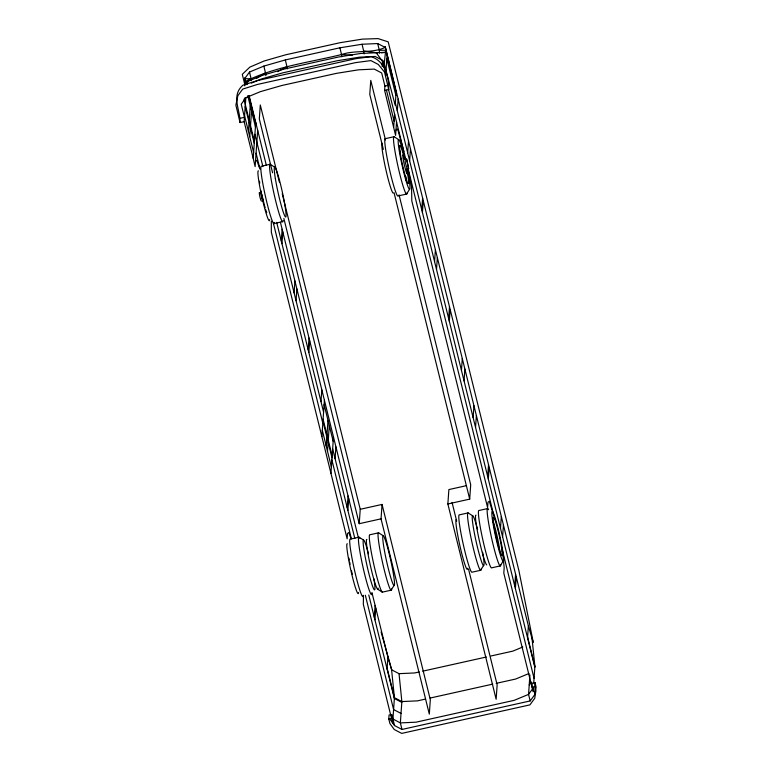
<?xml version="1.0" encoding="UTF-8"?>
<svg xmlns="http://www.w3.org/2000/svg" width="772" height="772" viewBox="0 0 772 772"><rect width="100%" height="100%" fill="white"/><g stroke="black" fill="none" stroke-linecap="round" stroke-linejoin="round"><path stroke-width="1.16" d="M245.824 97.735L244.145 121.667L240.053 122.574C240.401 109.788 230.741 95.747 242.977 85.152L257.655 80.51L355.844 58.672L371.178 56.645C384.745 61.007 389.127 76.708 388.712 89.513L384.62 90.421L395.602 135.38L396.547 121.947M244.792 85.846L245.371 80.491M248.449 131.472L249.086 122.381M249.221 120.413L250.244 105.803M249.742 136.712L250.379 127.631M250.524 125.653L251.537 111.043M257.674 130.294L255.136 166.617L253.216 158.356L255.735 122.43M281.307 241.086L282.137 229.236M281.954 243.711L282.784 231.861M294.103 292.858L294.933 281.008M296.043 300.723L296.873 288.873M308.192 349.87L309.022 338.02M308.839 352.486L309.668 340.645M320.988 401.633L321.818 389.792M321.866 436.605L324.414 400.272M326.199 446.013L326.836 436.933M326.971 434.954L327.994 420.344M327.492 451.253L328.129 442.173M328.264 440.194L329.287 425.584M330.937 473.304L333.485 436.971M335.077 458.645L335.907 446.805M347.226 507.793L348.056 495.952M347.882 510.417L348.703 498.567M382.14 66.46L382.565 60.332L375.134 56.462L359.482 57.176L337.345 60.718L282.793 72.848L261.293 79.014L251.354 83.135M396.2 91.183L395.216 105.301L384.205 63.671L385.836 49.244M384.62 90.421L384.919 86.078L381.686 72.973L374.246 69.094L358.604 69.808L336.457 73.35L281.905 85.489L260.405 91.646L246.056 97.61L241.211 104.21L244.454 117.315L240.362 118.232M385.672 75.415L387.062 55.478M360.235 509.288L382.053 504.434L381.04 518.842L359.221 523.696L360.235 509.288L282.243 193.772M393.691 127.119L394.598 114.092M397.319 110.898L398.149 99.048M374.275 617.233L375.105 605.383M374.931 619.848L375.752 608.008M407.684 152.837L408.513 140.986M409.623 160.701L410.453 148.851M387.071 668.996L387.901 657.155L371.93 592.51M421.773 209.849L422.602 197.999M422.419 212.464L423.249 200.624M534.716 686.53L531.985 687.138L532.265 683.191L534.996 682.583L534.716 686.53L535.845 691.123L534.745 698.284L529.901 704.884L401.701 733.4L394.27 729.521L389.928 723.576L388.789 718.993L389.069 715.036L390.883 714.64M434.568 261.612L435.398 249.771M436.518 269.476L437.348 257.626M448.667 318.624L449.487 306.773M449.314 321.248L450.144 309.398M468.536 569.08L497.149 684.851L496.135 699.258L447.866 503.981L448.879 489.573L466.105 485.733M461.463 370.396L462.283 358.546M464.049 380.876L464.879 369.035M473.12 417.575L473.95 405.725M447.866 503.981L469.694 499.127L470.698 484.719L399.066 194.911M475.552 427.408L476.382 415.558M487.701 476.556L488.531 464.705M488.348 479.171L489.178 467.33M500.497 528.318L501.327 516.478M502.601 536.839L503.431 524.989M514.75 585.987L515.58 574.136M515.397 588.611L516.227 576.761M527.546 637.759L528.376 625.909L385.189 46.619L396.132 92.167M529.92 674.96L528.559 694.385L530.181 700.937L401.98 729.453L394.55 725.574L390.198 719.629M392.929 719.021L400.359 722.901L416.012 722.187L514.2 700.339L528.559 694.385L533.394 687.775L533.124 691.731L503.807 573.113L504.174 567.787L503.016 555.425M533.732 683.037L534.89 666.458L532.062 638.55L528.376 625.909M530.181 700.937L535.015 694.327L536.125 687.177L534.996 682.583M246.953 84.679L248.024 81.272L262.383 75.318L283.874 69.152L338.425 57.022L360.572 53.48L385.527 52.303L381.522 52.882M261.447 201.125C260.367 200.585 258.263 189.825 259.836 193.048M407.153 168.711L405.368 163.027L405.213 159.727M409.478 189.43L406.487 194.1L397.754 196.04A29.442 2.461 77.5 0 1 388.692 165.719A29.442 2.461 77.5 0 1 385.373 138.642L394.096 136.702L398.738 139.684M394.019 585.543A25.515 2.133 77.5 0 1 383.809 547.01A25.515 2.133 77.5 0 1 388.113 549.442A25.515 2.133 77.5 0 1 394.019 585.543L391.018 590.213L382.294 592.153L377.653 589.181M483.513 565.635L480.522 570.305L471.788 572.245A29.442 2.461 77.5 0 1 462.727 541.925A29.442 2.461 77.5 0 1 459.408 514.847L468.131 512.907L472.773 515.889M503.122 561.273A25.515 2.133 77.5 0 1 492.912 522.75A25.515 2.133 77.5 0 1 497.226 525.182A25.515 2.133 77.5 0 1 503.122 561.273L500.131 565.944L491.397 567.893A29.442 2.461 77.5 0 1 482.336 537.573A29.442 2.461 77.5 0 1 479.007 510.495L487.74 508.545M245.293 81.475C275.363 66.45 309.234 62.484 341.513 54.542C355.631 49.649 371.815 53.789 385.132 47.41L377.701 43.541L362.049 44.255L339.902 47.796L285.35 59.926L263.86 66.093L249.501 72.047L244.666 78.657L245.814 83.569M529.216 684.909L531.29 682.081M245.052 83.54L248.024 81.272M255.513 161.29L256.825 160.286L259.421 167.746M395.978 130.043L397.3 129.04L398.198 130.941L403.833 151.437M256.372 78.532L265.462 72.838L263.86 66.093M277.602 71.632L286.962 66.681L285.35 59.926M522.808 646.994L512.869 651.114L491.05 655.968M528.945 673.522L515.696 679.022L496.174 683.365M384.919 86.078L387.988 85.393M274.803 167.244L270.161 164.272L261.438 166.212A29.442 2.461 77.5 0 0 265.877 198.298A29.442 2.461 77.5 0 0 274.436 222.433M273.819 223.61L282.552 221.67M383.279 535.797L378.637 532.815L369.904 534.755A29.442 2.461 77.5 0 0 373.233 561.833A29.442 2.461 77.5 0 0 382.294 592.153M419.264 671.929L414.67 672.952L399.027 673.667L391.587 669.787L387.901 657.155M422.709 671.167L486.399 657.001M425.546 699.075L417.498 700.86L401.855 701.574L394.424 697.695L387.129 668.205M430.139 698.052L492.71 684.127M388.789 718.993L391.52 718.385L391.79 714.438L394.55 725.574M377.701 43.541L379.303 50.286L385.768 50.228M251.257 80.722L251.112 78.802L244.666 78.657L244.714 77.866L245.94 82.816M339.902 47.796L341.513 54.542L352.331 55.169M362.049 44.255L363.66 51L377.257 52.863M401.797 702.366L394.367 698.486L368.784 595M401.025 713.424L393.595 709.545L365.339 595.26M363.67 540.149L359.028 537.177L350.305 539.117A29.442 2.461 77.5 0 0 354.744 571.203A29.442 2.461 77.5 0 0 363.303 595.337M376.225 52.757L384.205 63.671L382.565 60.332L385.807 73.446M261.09 191.784C260.135 191.813 262.528 202.09 263.001 200.016M532.062 638.55L533.249 642.343L518.919 570.701L388.21 41.871L378.048 38.6L362.406 39.121L340.269 42.663L285.717 54.793L264.217 60.959L249.848 67.116L242.283 74.324L244.888 84.852M351.086 538.846L348.828 532.497L347.506 533.5L347.139 538.827L271.329 232.15L271.31 221.275M381.107 632.017L391.809 670.125M493.404 514.461L489.294 501.25L487.981 502.254L487.605 507.59L411.804 200.903L411.553 186.708L408.012 169M386.83 58.826L395.901 95.525M527.604 636.968L534.89 666.458M395.37 103.033L534.832 667.249M388.364 88.857L405.454 157.99M408.05 168.508L494.678 518.977M501.491 546.528L534.06 678.298M386.454 90.227L394.106 121.194M533.394 687.775L535.015 694.327M385.489 139.993L370.763 80.394L369.778 94.416L383.346 149.392M394.038 192.672L469.694 499.127M452.054 502.427L456.677 521.139M382.053 504.434L430.322 699.712L429.309 714.129L381.04 518.842M279.358 182.086L260.289 104.963L259.315 118.984L272.593 172.793M283.855 218.408L359.221 523.696M249.105 95.631L266.311 165.237M280.4 222.22L358.247 537.187M248.864 95.892L255.667 123.414M247.744 95.689L255.426 126.772M324.105 404.615L333.176 441.314M254.905 134.27L262.895 166.598M276.675 222.365L323.584 412.123M332.655 448.822L354.821 538.499M401.98 729.453L400.359 722.901L401.855 701.574L399.027 673.667M244.502 97.996L245.515 102.116M243.991 99.221L254.403 141.382M323.082 419.225L332.153 455.924M245.197 106.661L254.268 143.351M322.947 421.203L332.018 457.902M256.072 153.194L260 169.068M273.365 223.156L322.812 423.181M331.883 459.871L351.356 538.673M244.56 115.742L253.631 152.441M322.31 430.284L331.381 466.983M244.145 121.667L253.216 158.356M388.712 89.513L384.524 72.076L378.328 64.472L370.898 60.592L355.574 62.619L257.375 84.457L242.697 89.108L237.863 95.709L235.875 105.137L240.053 122.574M249.501 72.047L251.112 78.802M502.176 551.025L502.62 553.186M341.513 54.542L341.861 56.752M286.962 66.681L287.309 68.882M363.66 51L364.075 53.915M265.462 72.838L265.886 75.752M391.587 669.787L394.424 697.695L392.649 722.968L363.332 604.36L363.477 595.704M379.303 50.286L379.515 53.181M500.738 564.776A29.442 2.461 77.5 0 1 491.426 537.293A29.442 2.461 77.5 0 1 488.57 509.703M486.756 564.911A25.515 2.133 77.5 0 1 478.901 538.634A25.515 2.133 77.5 0 1 476.015 515.165M493.096 521.853A16.685 1.39 77.5 0 1 497.264 536.801A16.685 1.39 77.5 0 1 499.706 551.777M399.462 150.009A16.685 1.39 77.5 0 1 400.562 153.107M405.705 176.132A16.685 1.39 77.5 0 1 406.053 180.571M407.491 170.255A25.515 2.133 77.5 0 1 407.375 184.981A25.515 2.133 77.5 0 1 398.313 143.756A25.515 2.133 77.5 0 1 405.126 159.486M407.095 192.923A29.442 2.461 77.5 0 1 398.535 168.788A29.442 2.461 77.5 0 1 394.096 136.702M406.709 168.943A19.628 1.64 77.5 0 1 406.728 180.58A19.628 1.64 77.5 0 1 399.713 149.199A19.628 1.64 77.5 0 1 404.499 159.022M393.112 193.068A25.515 2.133 77.5 0 1 385.257 166.791A25.515 2.133 77.5 0 1 382.372 143.322M407.259 172.011A9.814 0.82 77.5 0 1 405.618 169.927A9.814 0.82 77.5 0 1 402.849 156.446A9.814 0.82 77.5 0 1 404.605 159.061M406.931 169.589A9.814 0.82 77.5 0 1 407.182 171.297M269.708 219.615A25.515 2.133 77.5 0 1 262.287 198.694A25.515 2.133 77.5 0 1 258.446 170.882M283.16 220.493A29.442 2.461 77.5 0 1 274.6 196.358A29.442 2.461 77.5 0 1 270.161 164.272M266.745 212.647A19.628 1.64 77.5 0 1 265.742 209.723M265.153 207.764A19.628 1.64 77.5 0 1 261.891 194.679M259.759 183.128A19.628 1.64 77.5 0 1 259.508 181.237M263.58 202.148A9.814 0.82 77.5 0 1 263.059 200.286M262.798 199.263A9.814 0.82 77.5 0 1 262.268 197.101M262.017 195.992A9.814 0.82 77.5 0 1 261.554 193.772M261.351 192.71A9.814 0.82 77.5 0 1 260.994 190.723M467.678 568.25A25.515 2.133 77.5 0 1 460.257 547.338A25.515 2.133 77.5 0 1 456.416 519.527M481.13 569.128A29.442 2.461 77.5 0 1 472.57 544.993A29.442 2.461 77.5 0 1 468.131 512.907M482.625 552.279A25.515 2.133 77.5 0 1 481.004 559.999A25.515 2.133 77.5 0 1 472.483 521.303A25.515 2.133 77.5 0 1 477.617 529.544M391.636 589.036A29.442 2.461 77.5 0 1 383.076 564.901A29.442 2.461 77.5 0 1 378.637 532.815M378.174 588.158A25.515 2.133 77.5 0 1 370.763 567.237A25.515 2.133 77.5 0 1 366.912 539.435M358.575 592.52A25.515 2.133 77.5 0 1 351.154 571.598A25.515 2.133 77.5 0 1 347.313 543.797M373.88 578.682A25.515 2.133 77.5 0 1 371.554 583.178A25.515 2.133 77.5 0 1 363.332 545.071A25.515 2.133 77.5 0 1 368.514 553.804M372.027 593.398A29.442 2.461 77.5 0 1 362.715 565.915A29.442 2.461 77.5 0 1 359.858 538.325M352.293 574.194A19.628 1.64 77.5 0 1 351.511 570.923M350.073 564.284A19.628 1.64 77.5 0 1 349.658 562.151M349.282 560.086A19.628 1.64 77.5 0 1 348.954 558.166M406.574 158.993L408.639 168.557L406.574 158.993M494.032 525.896A19.628 1.64 77.5 0 0 501.877 555.531A19.628 1.64 77.5 0 0 497.342 527.768A19.628 1.64 77.5 0 0 494.032 525.896M275.334 178.467A25.515 2.133 77.5 0 0 285.543 216.99A25.515 2.133 77.5 0 0 279.647 180.899A25.515 2.133 77.5 0 0 275.334 178.467"/></g></svg>
